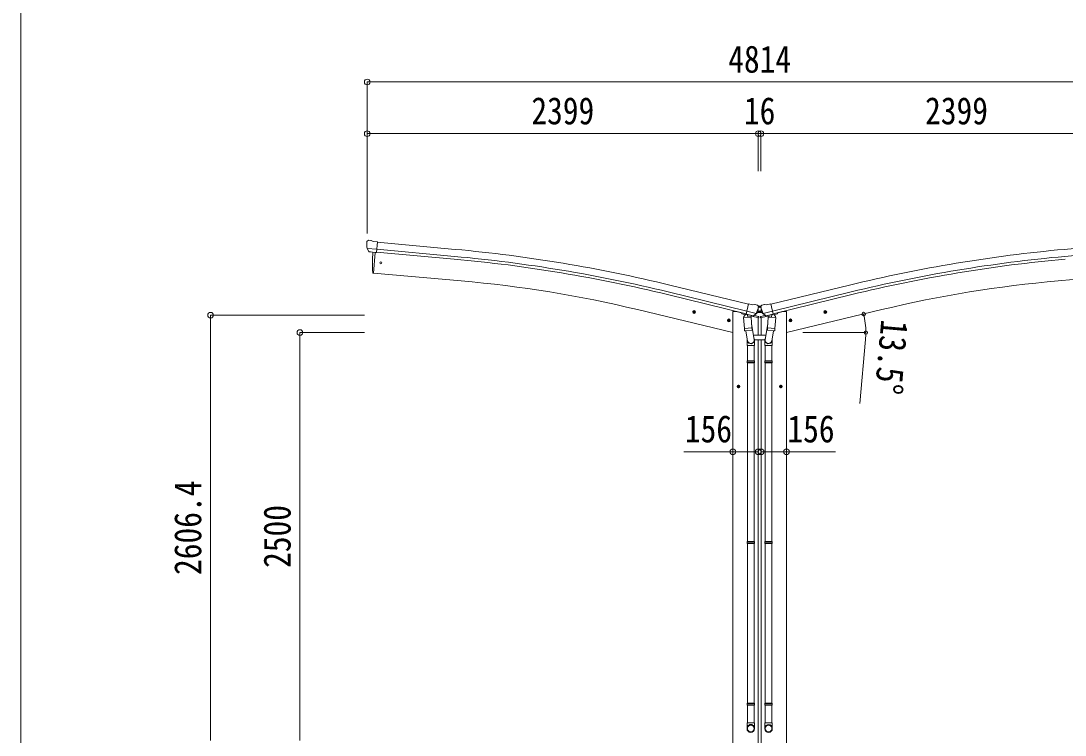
# Model space of a CAD drawing. Units: millimetres at full size. Extents: x -9783 to 33612, y -6828 to 13249.
# Drawn here: x -9783 to -3378, y -3663 to 714 of the extents above; entities that cross this region are included whole.
import ezdxf
from ezdxf.enums import TextEntityAlignment as Align

# ---------------------------------------------------------------- set-up
doc = ezdxf.new("R2010")
doc.units = ezdxf.units.MM
doc.header["$LTSCALE"] = 35
doc.header["$PDMODE"] = 32
doc.header["$PDSIZE"] = 35
for name, color, linetype, lineweight in [('0-1_本体', 4, 'Continuous', 9), ('0-2_部品', 7, 'Continuous', 9), ('0-7_合掌部品', 3, 'Continuous', 9), ('0-A_寸法', 6, 'Continuous', 9), ('F-0_240', 7, 'Continuous', 9)]:
    doc.layers.add(name, color=color, linetype=linetype, lineweight=lineweight)
doc.styles.add('ＭＳ ゴシック', font='')
doc.styles.get('ＭＳ ゴシック').set_extended_font_data('MS Gothic')

msp = doc.modelspace()

# ---------------------------------------------------------------- linework, layer by layer
at = {"layer": '0-1_本体'}
for p, q in [((-7124.95, -746.13), (-7602.07, -702.83)), ((-7123.43, -729.42), (-7600.55, -686.11)), ((-7119.53, -686.38), (-7596.84, -643.06)), ((-3383.37, -686.38), (-2906.06, -643.06)), ((-3379.47, -729.42), (-2902.35, -686.11)), ((-7609.28, -704.99), (-7620.45, -832.59)), ((-7082.5, -879.66), (-7620.45, -832.59)), ((-3420.4, -879.66), (-2882.45, -832.59)), ((-5813.05, -947.2), (-5330.04, -1064.7)), ((-5319.98, -1022.78), (-5802.83, -905.21)), ((-5182.92, -1022.78), (-4700.07, -905.21)), ((-4689.85, -947.2), (-5172.86, -1064.7)), ((-5333.99, -1081.13), (-5817.03, -963.51)), ((-5168.91, -1081.13), (-4685.87, -963.51)), ((-5415.46, -1196.38), (-6001.13, -1055.77)), ((-5415.46, -1066.38), (-5395.46, -1066.38)), ((-5415.46, -1066.38), (-5415.46, -4246.38)), ((-5395.46, -1066.38), (-5361.95, -1074.42)), ((-5107.44, -1066.38), (-5140.95, -1074.42)), ((-5087.44, -1066.38), (-5107.44, -1066.38)), ((-5087.44, -1196.38), (-4501.77, -1055.77)), ((-5087.44, -1066.38), (-5087.44, -4246.38)), ((-5259.96, -1106.08), (-5259.96, -1211.5)), ((-5242.94, -1106.08), (-5242.94, -1211.5)), ((-5259.96, -1241.5), (-5259.96, -4246.38)), ((-5242.94, -1241.5), (-5242.94, -4246.38))]:
    msp.add_line(p, q, dxfattribs=at)
at = {"layer": '0-1_本体', "color": 6}
for p, q in [((-5415.96, -1926.56), (-5259.96, -1926.56)), ((-5086.94, -1926.56), (-5242.94, -1926.56))]:
    msp.add_line(p, q, dxfattribs=at)
at = {"layer": '0-1_本体'}
for centre, radius, start, end in [((-7933.54, -9654.96), 9005.44, 76.31388, 84.81388), ((-2569.36, -9654.96), 9005.44, 95.18612, 103.68612), ((-7933.54, -9654.96), 8945.44, 76.31388, 84.81388), ((-7933.54, -9654.96), 8962.23, 76.31388, 84.81388), ((-2569.36, -9654.96), 8962.23, 95.18612, 103.68612), ((-2569.36, -9654.96), 8945.44, 95.18612, 103.68612), ((-7727.48, -8247.96), 7396.48, 76.50259, 84.99741), ((-2775.42, -8247.96), 7396.48, 95.00259, 103.49741)]:
    msp.add_arc(centre, radius, start, end, dxfattribs=at)
at = {"layer": '0-2_部品'}
for p, q in [((-7660.04, -638.05), (-7660.16, -639.4)), ((-7658.98, -636.01), (-7653.49, -631.41)), ((-7649.84, -630.26), (-7636.18, -631.46)), ((-7623.22, -638.61), (-7634.94, -631.85)), ((-7623.22, -638.61), (-7596.65, -640.94)), ((-7659.52, -680.9), (-7600.6, -686.06)), ((-7648.27, -700.39), (-7659.2, -681.45)), ((-7645.88, -701.79), (-7638.17, -702.46)), ((-7602.31, -705.6), (-7596.65, -640.94)), ((-7609.28, -704.99), (-7620.45, -832.59)), ((-7612.27, -704.73), (-7602.31, -705.6)), ((-7620.45, -832.59), (-7622.51, -832.34)), ((-5293.58, -1027.05), (-5319.51, -1020.83)), ((-5293.58, -1027.05), (-5280.32, -1024.35)), ((-5265.84, -1027.54), (-5279.02, -1024.38)), ((-5237.06, -1027.54), (-5223.88, -1024.38)), ((-5209.32, -1027.05), (-5222.58, -1024.35)), ((-5209.32, -1027.05), (-5183.39, -1020.83)), ((-5644.19, -1072.56), (-5663.64, -1067.89)), ((-5661.21, -1068.47), (-5656.05, -1063.03)), ((-5659.08, -1075.67), (-5661.21, -1068.47)), ((-5656.25, -1079.95), (-5651.58, -1060.5)), ((-5656.05, -1063.03), (-5648.75, -1064.78)), ((-5648.75, -1064.78), (-5646.62, -1071.98)), ((-5361.95, -1074.34), (-5361.95, -1077.66)), ((-5339.23, -1087.05), (-5358.12, -1082.52)), ((-5335.23, -1082.46), (-5348.55, -1097.77)), ((-5334.29, -1082.39), (-5335.23, -1082.46)), ((-5331.21, -1084.86), (-5332.74, -1084.5)), ((-5294.5, -1093.68), (-5331.21, -1084.86)), ((-5272.58, -1078.67), (-5330.08, -1064.86)), ((-5325.26, -1086.69), (-5324.23, -1101.29)), ((-5289.43, -1093.58), (-5273.05, -1079.09)), ((-5262.74, -1029.79), (-5258.88, -1036.08)), ((-5258.52, -1038.36), (-5258.8, -1039.51)), ((-5244.38, -1038.36), (-5244.1, -1039.51)), ((-5240.16, -1029.79), (-5244.02, -1036.08)), ((-5230.32, -1078.67), (-5172.82, -1064.86)), ((-5213.47, -1093.58), (-5229.85, -1079.09)), ((-5208.4, -1093.68), (-5171.69, -1084.86)), ((-5177.64, -1086.69), (-5178.67, -1101.29)), ((-5171.69, -1084.86), (-5170.16, -1084.5)), ((-5168.61, -1082.39), (-5167.67, -1082.46)), ((-5167.67, -1082.46), (-5154.35, -1097.77)), ((-5163.67, -1087.05), (-5144.78, -1082.52)), ((-5140.95, -1074.34), (-5140.95, -1077.66)), ((-4858.71, -1072.56), (-4839.26, -1067.89)), ((-4854.15, -1064.78), (-4856.29, -1071.98)), ((-4846.86, -1063.03), (-4854.15, -1064.78)), ((-4846.65, -1079.95), (-4851.32, -1060.5)), ((-4841.69, -1068.47), (-4846.86, -1063.03)), ((-4843.82, -1075.67), (-4841.69, -1068.47)), ((-5430.27, -1123.92), (-5449.72, -1119.25)), ((-5447.29, -1119.83), (-5442.12, -1114.39)), ((-5445.16, -1127.03), (-5447.29, -1119.83)), ((-5442.33, -1131.31), (-5437.66, -1111.86)), ((-5442.12, -1114.39), (-5434.83, -1116.14)), ((-5434.83, -1116.14), (-5432.69, -1123.34)), ((-5349.65, -1104.23), (-5303.96, -1101.03)), ((-5344.98, -1171.06), (-5349.65, -1104.23)), ((-5348.55, -1097.77), (-5348.11, -1104.12)), ((-5297.05, -1095.68), (-5322.86, -1102.12)), ((-5305.74, -1097.85), (-5305.51, -1101.14)), ((-5303.96, -1101.03), (-5299.29, -1167.87)), ((-5301.02, -1143.1), (-5285.11, -1239.27)), ((-5257.4, -1106.7), (-5300.1, -1096.45)), ((-5292.14, -1094.15), (-5299.66, -1092.34)), ((-5296.34, -1093.9), (-5296.29, -1094.64)), ((-5292.97, -1094.04), (-5294.5, -1093.68)), ((-5285.45, -1090.71), (-5259.7, -1096.89)), ((-5257.4, -1099.81), (-5257.4, -1106.7)), ((-5245.5, -1106.7), (-5202.8, -1096.45)), ((-5245.5, -1099.81), (-5245.5, -1106.7)), ((-5217.46, -1090.71), (-5243.21, -1096.89)), ((-5201.88, -1143.1), (-5217.79, -1239.27)), ((-5210.76, -1094.15), (-5203.24, -1092.34)), ((-5209.93, -1094.04), (-5208.4, -1093.68)), ((-5206.56, -1093.9), (-5206.61, -1094.64)), ((-5205.86, -1095.68), (-5180.04, -1102.12)), ((-5198.94, -1101.03), (-5203.61, -1167.87)), ((-5153.25, -1104.23), (-5198.94, -1101.03)), ((-5197.16, -1097.85), (-5197.39, -1101.14)), ((-5157.92, -1171.06), (-5153.25, -1104.23)), ((-5154.35, -1097.77), (-5154.8, -1104.12)), ((-5072.63, -1123.92), (-5053.18, -1119.25)), ((-5068.07, -1116.14), (-5070.21, -1123.34)), ((-5060.78, -1114.39), (-5068.07, -1116.14)), ((-5060.57, -1131.31), (-5065.24, -1111.86)), ((-5055.61, -1119.83), (-5060.78, -1114.39)), ((-5057.74, -1127.03), (-5055.61, -1119.83)), ((-5344.98, -1171.06), (-5299.29, -1167.87)), ((-5344.96, -1171.06), (-5344.08, -1183.76)), ((-5300.27, -1182.47), (-5341.97, -1185.39)), ((-5336.54, -1185.01), (-5325.81, -1248.6)), ((-5298.43, -1180.34), (-5299.3, -1167.87)), ((-5298.83, -1181.69), (-5298.82, -1181.69)), ((-5204.47, -1180.34), (-5203.6, -1167.87)), ((-5204.08, -1181.69), (-5204.08, -1181.69)), ((-5157.92, -1171.06), (-5203.61, -1167.87)), ((-5202.63, -1182.47), (-5160.93, -1185.39)), ((-5166.36, -1185.01), (-5177.09, -1248.6)), ((-5157.94, -1171.06), (-5158.82, -1183.76)), ((-5328.96, -1241.78), (-5328.96, -1276.43)), ((-5328.96, -1276.43), (-5282.96, -1276.43)), ((-5326.96, -1276.43), (-5326.96, -1370.43)), ((-5284.96, -1276.43), (-5284.96, -1370.43)), ((-5282.96, -1276.43), (-5282.96, -1242.08)), ((-5219.94, -1276.43), (-5219.94, -1242.08)), ((-5173.94, -1276.43), (-5219.94, -1276.43)), ((-5217.94, -1276.43), (-5217.94, -1370.43)), ((-5175.94, -1276.43), (-5175.94, -1370.43)), ((-5173.94, -1241.78), (-5173.94, -1276.43)), ((-5328.96, -1372.43), (-5327.96, -1370.43)), ((-5328.96, -1372.43), (-5282.96, -1372.43)), ((-5328.96, -1372.43), (-5328.96, -1380.43)), ((-5328.96, -1380.43), (-5282.96, -1380.43)), ((-5328.96, -1380.43), (-5327.96, -1382.43)), ((-5327.96, -1370.43), (-5283.96, -1370.43)), ((-5327.96, -1382.43), (-5283.96, -1382.43)), ((-5326.96, -1382.43), (-5326.96, -2476.62)), ((-5284.96, -1382.43), (-5284.96, -2476.62)), ((-5282.96, -1372.43), (-5283.96, -1370.43)), ((-5219.94, -1372.43), (-5218.94, -1370.43)), ((-5173.94, -1372.43), (-5219.94, -1372.43)), ((-5173.94, -1380.43), (-5219.94, -1380.43)), ((-5174.94, -1370.43), (-5218.94, -1370.43)), ((-5174.94, -1382.43), (-5218.94, -1382.43)), ((-5217.94, -1382.43), (-5217.94, -2476.62)), ((-5175.94, -1382.43), (-5175.94, -2476.62)), ((-5173.94, -1372.43), (-5174.94, -1370.43)), ((-5173.94, -1380.43), (-5174.94, -1382.43)), ((-5173.94, -1372.43), (-5173.94, -1380.43)), ((-5391.46, -1526.5), (-5371.46, -1526.5)), ((-5387.96, -1522.74), (-5381.46, -1518.99)), ((-5381.46, -1536.5), (-5381.46, -1516.5)), ((-5381.46, -1518.99), (-5374.96, -1522.74)), ((-5374.96, -1530.25), (-5381.46, -1534)), ((-5374.96, -1522.74), (-5374.96, -1530.25)), ((-5111.44, -1526.5), (-5131.44, -1526.5)), ((-5121.44, -1518.99), (-5127.94, -1522.74)), ((-5127.94, -1522.74), (-5127.94, -1530.25)), ((-5127.94, -1530.25), (-5121.44, -1534)), ((-5121.44, -1536.5), (-5121.44, -1516.5)), ((-5114.94, -1522.74), (-5121.44, -1518.99)), ((-5328.96, -2478.62), (-5327.96, -2476.62)), ((-5328.96, -2478.62), (-5282.96, -2478.62)), ((-5328.96, -2478.62), (-5328.96, -2486.62)), ((-5328.96, -2486.62), (-5282.96, -2486.62)), ((-5328.96, -2486.62), (-5327.96, -2488.62)), ((-5327.96, -2476.62), (-5283.96, -2476.62)), ((-5327.96, -2488.62), (-5283.96, -2488.62)), ((-5326.96, -2488.62), (-5326.96, -3466.81)), ((-5284.96, -2488.62), (-5284.96, -3466.81)), ((-5282.96, -2478.62), (-5283.96, -2476.62)), ((-5219.94, -2478.62), (-5218.94, -2476.62)), ((-5173.94, -2478.62), (-5219.94, -2478.62)), ((-5173.94, -2486.62), (-5219.94, -2486.62)), ((-5174.94, -2476.62), (-5218.94, -2476.62)), ((-5174.94, -2488.62), (-5218.94, -2488.62)), ((-5217.94, -2488.62), (-5217.94, -3466.81)), ((-5175.94, -2488.62), (-5175.94, -3466.81)), ((-5173.94, -2478.62), (-5174.94, -2476.62)), ((-5173.94, -2486.62), (-5174.94, -2488.62)), ((-5173.94, -2478.62), (-5173.94, -2486.62)), ((-5328.96, -3468.81), (-5327.96, -3466.81)), ((-5328.96, -3468.81), (-5282.96, -3468.81)), ((-5328.96, -3468.81), (-5328.96, -3476.81)), ((-5328.96, -3476.81), (-5282.96, -3476.81)), ((-5328.96, -3476.81), (-5327.96, -3478.81)), ((-5327.96, -3466.81), (-5283.96, -3466.81)), ((-5327.96, -3478.81), (-5283.96, -3478.81)), ((-5326.96, -3478.81), (-5326.96, -3588.81)), ((-5284.96, -3478.81), (-5284.96, -3588.81)), ((-5282.96, -3468.81), (-5283.96, -3466.81)), ((-5219.94, -3468.81), (-5218.94, -3466.81)), ((-5173.94, -3468.81), (-5219.94, -3468.81)), ((-5173.94, -3476.81), (-5219.94, -3476.81)), ((-5174.94, -3466.81), (-5218.94, -3466.81)), ((-5174.94, -3478.81), (-5218.94, -3478.81)), ((-5217.94, -3478.81), (-5217.94, -3588.81)), ((-5175.94, -3478.81), (-5175.94, -3588.81)), ((-5173.94, -3468.81), (-5174.94, -3466.81)), ((-5173.94, -3476.81), (-5174.94, -3478.81)), ((-5173.94, -3468.81), (-5173.94, -3476.81)), ((-5328.96, -3622.95), (-5328.96, -3588.81)), ((-5328.96, -3588.81), (-5282.96, -3588.81)), ((-5282.96, -3622.95), (-5282.96, -3588.81)), ((-5219.94, -3622.95), (-5219.94, -3588.81)), ((-5173.94, -3588.81), (-5219.94, -3588.81)), ((-5173.94, -3622.95), (-5173.94, -3588.81))]:
    msp.add_line(p, q, dxfattribs=at)
for points in [[(-7659.59, -680.27), (-7659.3, -681.26), (-7659.2, -681.45)], [(-7612.27, -704.73), (-7612.54, -704.8), (-7637.92, -702.58), (-7638.17, -702.46)], [(-5324.94, -1086.27), (-5334.66, -1083.94), (-5319.51, -1020.83)], [(-5177.96, -1086.27), (-5168.24, -1083.94), (-5183.39, -1020.83)], [(-5646.62, -1071.98), (-5651.78, -1077.42), (-5659.08, -1075.67)], [(-5324.94, -1086.27), (-5324.7, -1086.43), (-5299.94, -1092.37), (-5299.66, -1092.34)], [(-5272.31, -1078.09), (-5272.89, -1078.94), (-5273.05, -1079.09)], [(-5230.6, -1078.09), (-5230.01, -1078.94), (-5229.85, -1079.09)], [(-5177.96, -1086.27), (-5178.2, -1086.43), (-5202.97, -1092.37), (-5203.24, -1092.34)], [(-4856.29, -1071.98), (-4851.12, -1077.42), (-4843.82, -1075.67)], [(-5432.69, -1123.34), (-5437.86, -1128.78), (-5445.16, -1127.03)], [(-5070.21, -1123.34), (-5065.04, -1128.78), (-5057.74, -1127.03)], [(-5282.96, -1372.43), (-5282.96, -1380.43), (-5283.96, -1382.43)], [(-5219.94, -1372.43), (-5219.94, -1380.43), (-5218.94, -1382.43)], [(-5381.46, -1534), (-5387.96, -1530.25), (-5387.96, -1522.74)], [(-5121.44, -1534), (-5114.94, -1530.25), (-5114.94, -1522.74)], [(-5282.96, -2478.62), (-5282.96, -2486.62), (-5283.96, -2488.62)], [(-5219.94, -2478.62), (-5219.94, -2486.62), (-5218.94, -2488.62)], [(-5282.96, -3468.81), (-5282.96, -3476.81), (-5283.96, -3478.81)], [(-5219.94, -3468.81), (-5219.94, -3476.81), (-5218.94, -3478.81)]]:
    msp.add_lwpolyline(points, dxfattribs=at)
for centre, radius in [((-7574.76, -769.33), 6.5), ((-5653.91, -1070.23), 8.5), ((-5653.91, -1070.23), 7.7), ((-5653.91, -1070.23), 6.5), ((-4848.99, -1070.23), 8.5), ((-4848.99, -1070.23), 7.7), ((-4848.99, -1070.23), 6.5), ((-5439.99, -1121.58), 8.5), ((-5439.99, -1121.58), 7.7), ((-5439.99, -1121.58), 6.5), ((-5062.91, -1121.58), 8.5), ((-5062.91, -1121.58), 7.7), ((-5062.91, -1121.58), 6.5), ((-5381.46, -1526.5), 8.5), ((-5381.46, -1526.5), 7.7), ((-5381.46, -1526.5), 6.5), ((-5121.44, -1526.5), 8.5), ((-5121.44, -1526.5), 7.7), ((-5121.44, -1526.5), 6.5)]:
    msp.add_circle(centre, radius, dxfattribs=at)
for centre, radius, start, end in [((-7458.53, -657.04), 202.4, 175, 186.5915), ((-7650.28, -635.24), 5, 85.00648, 129.99352), ((-7636.44, -634.44), 3, 60, 85), ((-6726.68, -776.78), 900, 175.35014, 183.36081), ((-7622.14, -829.36), 3, 183.36081, 263), ((-5279.72, -1027.29), 3, 76.5, 101.5), ((-5223.18, -1027.29), 3, 78.5, 103.5), ((-5356.95, -1077.66), 5, 180, 256.5), ((-5332.62, -1084.01), 0.5, 221.23754, 256.5), ((-5325.85, -1086.77), 0.604, 7.79405, 79.40158), ((-5455.6, -992.27), 202.4, 334.90875, 346.5), ((-5267, -1032.4), 5, 31.5, 76.5), ((-5047.3, -992.27), 202.4, 193.5, 205.09125), ((-5235.9, -1032.4), 5, 103.5, 148.5), ((-5177.05, -1086.77), 0.604, 100.59842, 172.20595), ((-5170.28, -1084.01), 0.5, 283.5, 318.76246), ((-5145.95, -1077.66), 5, 283.5, 0), ((-5323.21, -1101.15), 1.03, 188.03431, 289.96103), ((-5297.29, -1094.71), 1, 284, 4), ((-5295.84, -1093.87), 0.5, 76.5, 184), ((-5292.86, -1093.56), 0.5, 256.5, 291.76246), ((-5260.4, -1099.81), 3, 0, 76.5), ((-5242.5, -1099.81), 3, 103.5, 180), ((-5210.04, -1093.56), 0.5, 248.23754, 283.5), ((-5207.06, -1093.87), 0.5, 356, 103.5), ((-5205.61, -1094.71), 1, 176, 256), ((-5179.69, -1101.15), 1.03, 250.03897, 351.96569), ((-5342.11, -1183.39), 2, 190.53157, 274), ((-5300.41, -1180.48), 2, 274, 322.59038), ((-5300.37, -1180.51), 1.95, 322.52234, 4.95983), ((-5202.53, -1180.51), 1.95, 175.04017, 217.47766), ((-5202.49, -1180.48), 2, 217.40962, 266), ((-5160.79, -1183.39), 2, 266, 349.46843), ((-5312.96, -1242.08), 30, 0, 2.54858), ((-5189.94, -1242.08), 30, 177.45142, 180)]:
    msp.add_arc(centre, radius, start, end, dxfattribs=at)
for centre, major_axis, ratio, start_param, end_param in [((-7657.05, -638.31), (-2.71, -1.31), 0.997474, 4.9606201, 5.7465286), ((-7664.37, -634.01), (15.35, 3.44), 0.101033, 0.3078116, 0.3080427), ((-7645.67, -698.88), (-1.62, -2.54), 0.997631, 5.8041905, 6.6006116), ((-7645.54, -698.68), (3.5, 2.17), 0.650902, 4.0958226, 4.1686332), ((-7645.61, -698.79), (-1.62, -2.54), 0.997631, 0.3902369, 0.4789948), ((-5261.44, -1037.65), (1.57, -2.57), 0.99628, 0.7835347, 1.5707963), ((-5241.46, -1037.65), (-1.57, -2.57), 0.99628, 4.712389, 5.4996506), ((-5291.44, -1091.23), (0.73, -2.92), 0.997631, 5.8041905, 5.8929484), ((-5291.47, -1091.1), (-2.63, 3.16), 0.650902, 2.1145521, 2.1873627), ((-5291.42, -1091.33), (0.73, -2.92), 0.997631, 5.965759, 6.7621801), ((-5211.49, -1091.33), (-0.73, -2.92), 0.997631, 5.8041905, 6.6006116), ((-5211.43, -1091.1), (2.63, 3.16), 0.650902, 4.0958226, 4.1686332), ((-5211.46, -1091.23), (-0.73, -2.92), 0.997631, 0.3902369, 0.4789948), ((-5305.96, -1241.78), (-23, 0), 0.996195, 6.0000678, 10.0103449), ((-5305.96, -1241.78), (-21, 0), 0.996195, 0.3319459, 3.3482706), ((-5196.94, -1241.78), (23, 0), 0.996195, 2.5560258, 6.5663028), ((-5196.94, -1241.78), (21, 0), 0.996195, 2.9349147, 5.9512394), ((-5305.96, -3621.21), (23, 0), 0.996195, 6.2831853, 9.424778), ((-5305.96, -3622.95), (23, 0), 0.996195, 6.2831853, 9.424778), ((-5305.96, -3622.95), (0, -23.43), 0.981806, 4.712389, 7.8539816), ((-5196.94, -3621.21), (-23, 0), 0.996195, 3.1415927, 6.2831853), ((-5196.94, -3622.95), (-23, 0), 0.996195, 3.1415927, 6.2831853), ((-5196.94, -3622.95), (0, -23.43), 0.981806, 4.712389, 7.8539816)]:
    msp.add_ellipse(centre, major_axis=major_axis, ratio=ratio, start_param=start_param, end_param=end_param, dxfattribs=at)
for centre, major_axis in [((-5305.96, -3622.95), (-21, 0)), ((-5196.94, -3622.95), (21, 0))]:
    msp.add_ellipse(centre, major_axis=major_axis, ratio=0.996195, dxfattribs=at)
at = {"layer": '0-7_合掌部品'}
for p, q in [((-5286, -1091.2), (-5264.95, -1072.58)), ((-5271.51, -1076.38), (-5265.94, -1071.45)), ((-5264.95, -1071.08), (-5258.49, -1071.08)), ((-5237.95, -1072.58), (-5264.95, -1072.58)), ((-5259.95, -1045.08), (-5259.75, -1043.32)), ((-5259.95, -1045.08), (-5259.95, -1068.58)), ((-5258.2, -1071.58), (-5259.95, -1068.58)), ((-5258.92, -1036.02), (-5258.7, -1034.08)), ((-5244.2, -1034.08), (-5258.7, -1034.08)), ((-5258.2, -1071.58), (-5244.7, -1071.58)), ((-5250.19, -1038.8), (-5249.35, -1038.8)), ((-5250.19, -1067.5), (-5249.35, -1067.5)), ((-5244.7, -1071.58), (-5242.95, -1068.58)), ((-5244.41, -1071.08), (-5237.95, -1071.08)), ((-5243.98, -1036.02), (-5244.2, -1034.08)), ((-5242.95, -1045.08), (-5243.15, -1043.32)), ((-5242.95, -1045.08), (-5242.95, -1068.58)), ((-5216.9, -1091.2), (-5237.95, -1072.58)), ((-5231.39, -1076.38), (-5236.96, -1071.45)), ((-5213.2, -1211.5), (-5289.7, -1211.5)), ((-5282.96, -1241.5), (-5219.94, -1241.5))]:
    msp.add_line(p, q, dxfattribs=at)
for points in [[(-5252.71, -1037.96), (-5253.55, -1037.96), (-5253.55, -1038.8), (-5252.71, -1038.8)], [(-5252.71, -1066.66), (-5253.55, -1066.66), (-5253.55, -1067.5), (-5252.71, -1067.5)], [(-5251.03, -1037.12), (-5251.03, -1036.28), (-5251.87, -1036.28), (-5251.87, -1037.12)], [(-5251.87, -1039.64), (-5251.87, -1040.48), (-5251.03, -1040.48), (-5251.03, -1039.64)], [(-5251.03, -1065.82), (-5251.03, -1064.98), (-5251.87, -1064.98), (-5251.87, -1065.82)], [(-5251.87, -1068.34), (-5251.87, -1069.18), (-5251.03, -1069.18), (-5251.03, -1068.34)], [(-5249.35, -1038.8), (-5249.35, -1037.96), (-5250.19, -1037.96)], [(-5249.35, -1067.5), (-5249.35, -1066.66), (-5250.19, -1066.66)]]:
    msp.add_lwpolyline(points, dxfattribs=at)
for centre in [(-5251.45, -1038.38), (-5251.45, -1067.08)]:
    msp.add_circle(centre, 3.5, dxfattribs=at)
for centre, radius, start, end in [((-5264.95, -1072.58), 1.5, 90, 131.5), ((-5252.71, -1037.12), 0.84, 270, 0), ((-5252.71, -1039.64), 0.84, 0, 90), ((-5252.71, -1065.82), 0.84, 270, 0), ((-5252.71, -1068.34), 0.84, 0, 90), ((-5250.19, -1037.12), 0.84, 180, 270), ((-5250.19, -1039.64), 0.84, 90, 180), ((-5250.19, -1065.82), 0.84, 180, 270), ((-5250.19, -1068.34), 0.84, 90, 180), ((-5237.95, -1072.58), 1.5, 48.5, 90), ((-5286.99, -1090.08), 1.5, 263.94026, 311.5), ((-5215.91, -1090.08), 1.5, 228.5, 276.05974)]:
    msp.add_arc(centre, radius, start, end, dxfattribs=at)
at = {"layer": '0-A_寸法'}
for p, q in [((-7658.86, 339.24), (-7658.86, 22.62)), ((-7658.86, 339.24), (-2844.86, 339.24)), ((-7658.86, 22.62), (-7658.86, -589.6)), ((-7658.86, 22.62), (-5259.86, 22.62)), ((-5259.86, 22.62), (-5259.86, -206.38)), ((-5259.86, 22.62), (-5259.86, -206.38)), ((-5259.86, 22.62), (-5243.86, 22.62)), ((-5243.86, 22.62), (-5243.86, -206.38)), ((-5243.86, 22.62), (-5243.86, -206.38)), ((-5243.86, 22.62), (-2844.86, 22.62)), ((-5243.86, 22.62), (-5243.86, -206.38)), ((-8619.43, -1089.98), (-7674.35, -1089.98)), ((-8619.43, -3696.38), (-8619.43, -1089.98)), ((-8071.46, -1196.38), (-7674.35, -1196.38)), ((-8071.46, -3696.38), (-8071.46, -1196.38)), ((-4986.22, -1196.38), (-4599.37, -1196.38)), ((-4602.22, -1238.84), (-4636.58, -1631.34)), ((-5415.96, -1926.56), (-5715.96, -1926.56)), ((-5086.94, -1926.56), (-4786.94, -1926.56))]:
    msp.add_line(p, q, dxfattribs=at)
for centre in [(-4613.82, -1082.72), (-4600.37, -1196.38)]:
    msp.add_circle(centre, 10.62, dxfattribs=at)
for start, end in [(0, 13.5), (354.99678, 0)]:
    msp.add_arc((-5087.22, -1196.38), 486.86, start, end, dxfattribs=at)
for p in [(-7658.86, 339.24), (-7658.86, 22.62), (-5259.86, 22.62), (-5243.86, 22.62), (-8619.43, -1089.98), (-8071.46, -1196.38), (-5415.96, -1926.56), (-5259.96, -1926.56), (-5242.94, -1926.56), (-5086.94, -1926.56)]:
    msp.add_point(p, dxfattribs=at)
at = {"layer": 'F-0_240', "color": 5}
msp.add_line((-9783.03, 6751.9), (-9783.03, -6828.1), dxfattribs=at)

# ---------------------------------------------------------------- texts
at = {"layer": '0-A_寸法', "color": 7, "style": 'ＭＳ ゴシック', "width": 0.85}
for s, p in [('4814', (-5444.36, 346.24)), ('2399', (-6651.86, 29.62)), ('16', (-5348.11, 29.62)), ('2399', (-4236.86, 29.62)), ('156', (-5710.33, -1919.56)), ('156', (-5081.32, -1919.56))]:
    msp.add_text(s, height=166.8, dxfattribs=at).set_placement(p, align=Align.BOTTOM_LEFT)
for s, rotation, p in [('13.5°', 264.997, (-4555.07, -1108.7)), ('2606.4', 90, (-8626.43, -2681.93)), ('2500', 90, (-8078.46, -2638.88))]:
    msp.add_text(s, height=166.8, rotation=rotation, dxfattribs=at).set_placement(p, align=Align.BOTTOM_LEFT)

doc.saveas('drawing.dxf')
